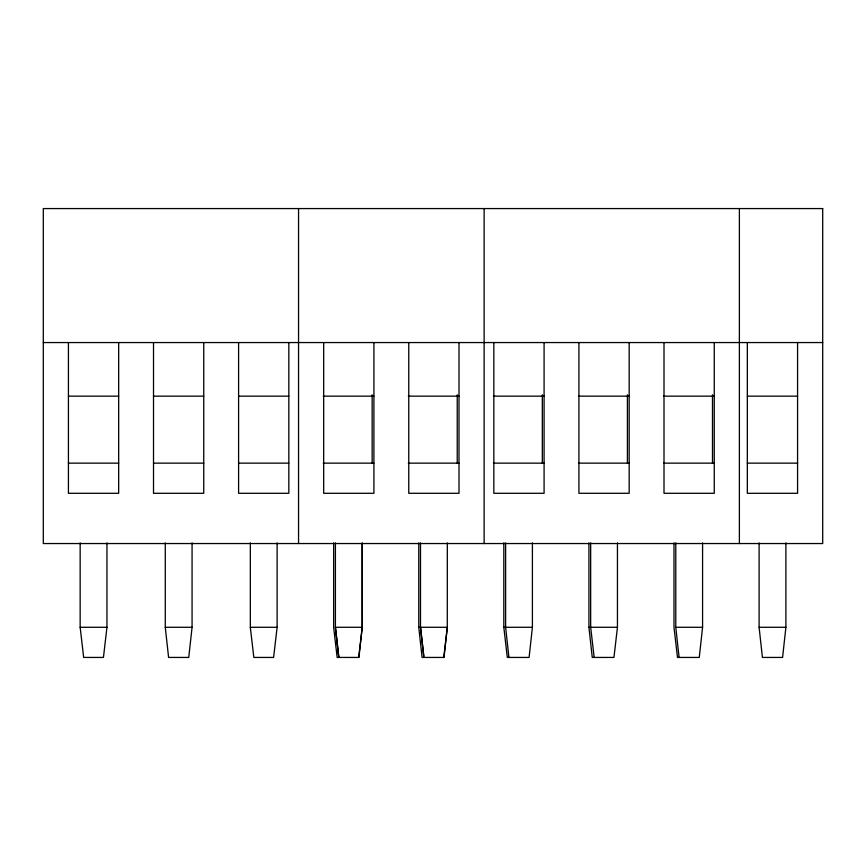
<?xml version="1.0" encoding="UTF-8"?>
<svg xmlns="http://www.w3.org/2000/svg" width="866" height="866" viewBox="0 0 866 866"><rect width="100%" height="100%" fill="white"/><g stroke="black" fill="none" stroke-linecap="round" stroke-linejoin="round"><path stroke-width="1.3" d="M192.068 542.874L192.068 627.287L188.756 657.435L168.589 657.435L165.276 627.287L165.276 542.874M358.697 657.435L362.205 627.287L362.205 542.874L362.237 627.287L358.925 657.435L337.155 657.435L333.648 627.287L333.648 542.874M532.406 542.874L532.406 627.287L529.094 657.435L507.314 657.435L503.817 627.287L503.817 542.874M702.575 542.874L702.575 627.287L699.263 657.435L677.483 657.435L673.986 627.287L673.986 542.874M785.895 542.874L785.895 627.287L782.583 657.435L762.416 657.435L759.103 627.287L759.103 542.874M106.951 542.874L106.951 627.287L103.444 657.435L83.666 657.435L80.159 627.287L80.159 542.874M277.12 542.874L277.12 627.287L273.613 657.435L253.825 657.435L250.328 627.287L250.328 542.874M443.782 657.435L447.289 627.287L447.321 542.874M617.447 542.874L617.447 627.287L613.951 657.435L592.247 657.435L588.934 627.287L588.934 542.874M43.3 342.557L822.7 342.557M68.425 396.152L118.674 396.152M153.509 396.152L203.748 396.152M238.594 396.152L288.833 396.152M323.235 396.152L373.917 396.152M408.319 396.152L459.002 396.152M493.404 396.152L544.086 396.152M578.488 396.152L629.171 396.152M663.572 396.152L714.255 396.152M747.326 396.152L797.575 396.152M68.425 463.148L118.674 463.148M153.509 463.148L203.748 463.148M238.594 463.148L288.833 463.148M323.235 463.148L373.917 463.148M408.319 463.148L459.002 463.148M493.404 463.148L544.086 463.148M578.488 463.148L629.171 463.148M663.572 463.148L714.255 463.148M747.326 463.148L797.575 463.148M80.159 627.287L106.951 627.287M165.276 627.287L192.068 627.287M250.328 627.287L277.12 627.287M362.205 627.287L335.413 627.287L335.413 542.874M418.765 627.287L447.321 627.287L444.009 657.435L422.078 657.435L418.765 627.287L418.765 542.874M503.817 627.287L532.406 627.287M588.934 627.287L617.447 627.287M675.783 542.874L675.783 627.287L702.575 627.287M759.103 627.287L785.895 627.287M594.163 657.435L590.666 627.287L590.666 542.874M420.497 542.874L420.497 627.287L423.842 656.125M338.909 657.435L335.413 627.287L338.758 657.435M675.783 627.287L679.096 657.435M508.927 657.435L505.614 627.287L505.614 542.874M420.53 627.287L423.842 657.435M797.575 342.557L797.575 493.295L747.326 493.295L747.326 342.557M739.38 208.565L739.38 543.545M714.255 342.557L714.255 493.295L664.005 493.295L664.005 342.557M712.491 394.809L712.491 463.148M629.171 342.557L629.171 493.295L578.921 493.295L578.921 342.557M627.406 394.809L627.406 463.148M544.086 342.557L544.086 493.295L493.837 493.295L493.837 342.557M542.322 394.809L542.322 463.148M484.126 208.565L484.126 543.545M459.002 342.557L459.002 493.295L408.763 493.295L408.763 342.557M457.237 394.809L457.237 463.148M373.917 342.557L373.917 493.295L323.678 493.295L323.678 342.557M372.163 394.809L372.163 463.148M298.554 208.565L298.554 543.545M288.833 342.557L288.833 493.295L238.594 493.295L238.594 342.557M203.748 342.557L203.748 493.295L153.509 493.295L153.509 342.557M118.674 342.557L118.674 493.295L68.425 493.295L68.425 342.557M822.7 208.565L43.3 208.565L43.3 543.545L822.7 543.545L822.7 208.565"/></g></svg>
